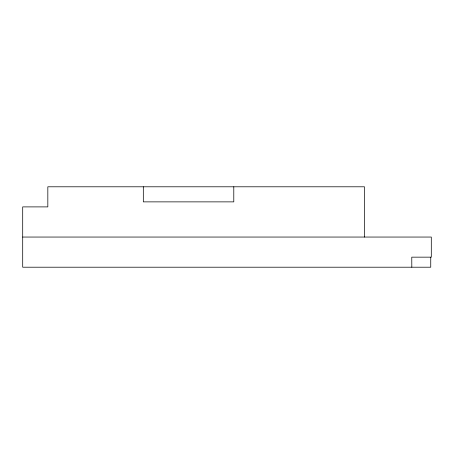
<?xml version="1.0" encoding="UTF-8"?>
<svg xmlns="http://www.w3.org/2000/svg" width="454" height="454" viewBox="0 0 454 454"><rect width="100%" height="100%" fill="white"/><g stroke="black" fill="none" stroke-linecap="round" stroke-linejoin="round"><path stroke-width="0.68" d="M22.7 237.05L431.3 237.05L431.3 257.157L411.767 257.157L411.818 267.207M430.744 257.157L430.744 267.207L22.7 267.207L22.7 206.893L47.829 206.893L47.829 186.793L364.466 186.793L364.466 237.05M233.787 186.793L233.787 201.871L143.322 201.871L143.322 186.793"/></g></svg>
